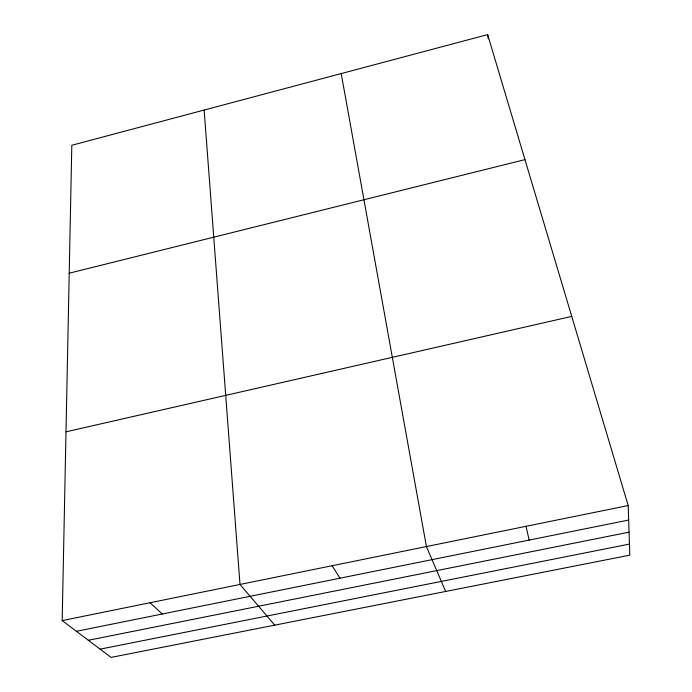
<?xml version="1.0" encoding="UTF-8"?>
<svg xmlns="http://www.w3.org/2000/svg" width="692" height="692" viewBox="0 0 692 692"><rect width="100%" height="100%" fill="white"/><g stroke="black" fill="none" stroke-linecap="round" stroke-linejoin="round"><path stroke-width="1.04" d="M62.176 620.594L71.812 145.268L487.652 34.6L628.189 505.549L629.824 555.157L111.083 657.4L62.176 620.594L628.189 505.549M69.217 273.202L524.96 159.618M66.008 431.825L571.739 316.391M76.405 631.303L628.665 520.038M88.334 640.282L629.063 532.157M100.115 649.148L629.452 544.085M150.052 602.732L162.265 614.003M274.75 625.144L239.994 584.455L204.14 110.054M332.091 565.736L340.014 578.192M445.648 591.461L426.419 546.559L341.208 73.577M526.032 526.309L529.138 540.089M487.652 34.6L488.293 38.769"/></g></svg>
